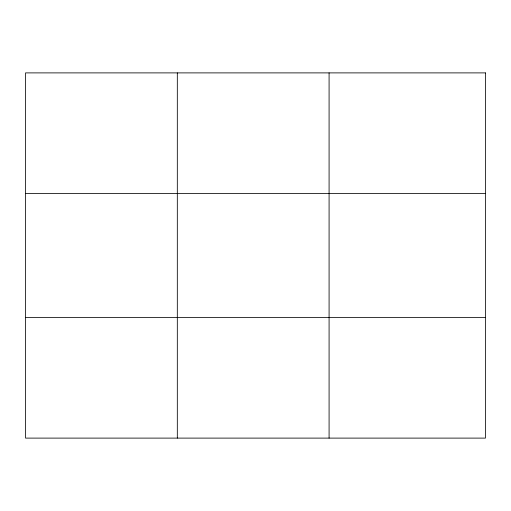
<?xml version="1.0" encoding="UTF-8"?>
<svg xmlns="http://www.w3.org/2000/svg" width="511" height="511" viewBox="0 0 511 511"><rect width="100%" height="100%" fill="white"/><g stroke="black" fill="none" stroke-linecap="round" stroke-linejoin="round"><path stroke-width="0.77" d="M177.317 438.106L177.317 72.894M329.084 438.106L329.084 72.894M25.55 193.414L485.45 193.414M25.55 317.587L485.45 317.587M485.45 72.894L485.45 438.106L25.55 438.106L25.55 72.894L485.45 72.894"/></g></svg>
